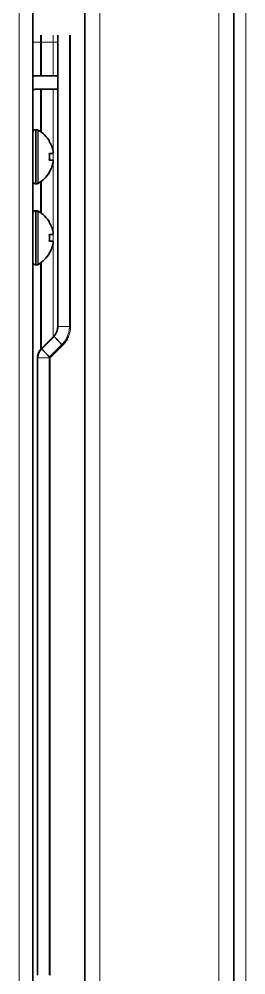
# Model space of a CAD drawing. Header units: inches. Extents: x -1096 to 3103, y -191 to 3207.
# Drawn here: x 93.8 to 127.3, y 1690 to 1831.5 of the extents above; entities that cross this region are included whole.
import ezdxf

# ---------------------------------------------------------------- set-up
doc = ezdxf.new("R2010")
doc.units = ezdxf.units.IN

msp = doc.modelspace()

# ---------------------------------------------------------------- linework, layer by layer
at = {"lineweight": 13}
for p, q in [((93.77, 1895.14), (93.77, 1674.39)), ((105.67, 1883.93), (105.67, 1829.14)), ((123.27, 1883.93), (123.27, 1829.13)), ((127.27, 1883.93), (127.27, 1829.13)), ((99.54, 1829.14), (99.54, 1786)), ((101.2, 1786), (101.2, 1829.14)), ((101.37, 1829.14), (101.37, 1786)), ((105.67, 1829.14), (105.67, 1122.55)), ((123.27, 1829.13), (123.27, 1133.34)), ((127.27, 1829.13), (127.27, 1135.19)), ((96.94, 1828.09), (95.77, 1828.09)), ((96.94, 1823.14), (96.94, 1828.09)), ((96.94, 1828.09), (97.08, 1828.09)), ((97.08, 1828.09), (97.08, 1823.14)), ((98.79, 1823.14), (98.79, 1828.09)), ((99.47, 1828.09), (98.79, 1828.09)), ((96.94, 1814.84), (96.94, 1821.14)), ((97.08, 1821.14), (97.08, 1814.74)), ((98.79, 1784.49), (98.79, 1821.14)), ((96.17, 1807.14), (96.17, 1815.14)), ((96.37, 1807.14), (96.37, 1815.14)), ((96.57, 1807.2), (96.57, 1815.09)), ((96.94, 1802.84), (96.94, 1807.44)), ((97.08, 1807.54), (97.08, 1802.74)), ((96.17, 1795.14), (96.17, 1803.14)), ((96.37, 1795.14), (96.37, 1803.14)), ((96.57, 1795.2), (96.57, 1803.09)), ((96.94, 1782.63), (96.94, 1795.44)), ((97.08, 1795.54), (97.08, 1782.78)), ((98.93, 1784.53), (97.1, 1782.7)), ((98.24, 1781.5), (100.07, 1783.33)), ((100.19, 1783.21), (98.38, 1781.39)), ((96.54, 1781.34), (96.47, 1781.34)), ((96.54, 1781.34), (96.54, 1690)), ((98.37, 1781.34), (98.2, 1781.34)), ((98.2, 1690), (98.2, 1781.34)), ((98.23, 1781.48), (98.24, 1781.5)), ((98.37, 1781.34), (98.37, 1690))]:
    msp.add_line(p, q, dxfattribs=at)
at = {"lineweight": 35}
for p, q in [((95.77, 1895.14), (95.77, 1829.14)), ((103.47, 1829.13), (103.47, 1883.94)), ((125.47, 1883.93), (125.47, 1829.13)), ((95.77, 1829.14), (95.77, 1674.39)), ((99.47, 1786), (99.47, 1829.14)), ((103.47, 1211.6), (103.47, 1829.13)), ((125.47, 1133.34), (125.47, 1829.13)), ((125.47, 1829.13), (125.47, 1134.14)), ((96.27, 1823.14), (99.47, 1823.14)), ((96.27, 1821.14), (99.47, 1821.14)), ((96.37, 1815.14), (96.17, 1815.14)), ((98.21, 1813.44), (98.25, 1813.44)), ((98.25, 1808.84), (98.21, 1808.84)), ((96.17, 1807.14), (96.37, 1807.14)), ((96.37, 1803.14), (96.17, 1803.14)), ((98.21, 1801.44), (98.25, 1801.44)), ((98.25, 1796.84), (98.21, 1796.84)), ((96.17, 1795.14), (96.37, 1795.14)), ((99.54, 1786), (99.47, 1786)), ((97.05, 1782.75), (98.88, 1784.58)), ((96.47, 1690), (96.47, 1781.34)), ((96.54, 1690), (96.47, 1690))]:
    msp.add_line(p, q, dxfattribs=at)
for centre, radius, start, end in [((96.27, 1819.64), 3.5, 90, 98.2139), ((96.27, 1819.64), 1.5, 90, 109.4723), ((96.17, 1814.74), 0.4, 90, 180), ((96.37, 1814.74), 0.4, 59.6988, 90), ((94.15, 1810.94), 4.8, 31.3727, 59.6988), ((94.15, 1811.34), 4.8, 300.3012, 328.6273), ((96.17, 1807.54), 0.4, 180, 270), ((96.37, 1807.54), 0.4, 270, 300.3012), ((96.17, 1802.74), 0.4, 90, 180), ((96.37, 1802.74), 0.4, 59.6988, 90), ((94.15, 1798.94), 4.8, 31.3727, 59.6988), ((94.15, 1799.34), 4.8, 300.3012, 328.6273), ((96.17, 1795.54), 0.4, 180, 270), ((96.37, 1795.54), 0.4, 270, 300.3012)]:
    msp.add_arc(centre, radius, start, end, dxfattribs=at)
at = {"lineweight": 13}
for points, degree in [([(96.94, 1828.09), (96.94, 1828.44), (96.94, 1828.79), (96.94, 1829.14)], 3), ([(97.08, 1829.14), (97.08, 1828.79), (97.08, 1828.44), (97.08, 1828.09)], 3), ([(98.79, 1828.09), (98.79, 1828.44), (98.79, 1828.79), (98.79, 1829.14)], 3), ([(98.79, 1828.09), (98.22, 1828.09), (97.65, 1828.09), (97.08, 1828.09)], 3), ([(101.2, 1786), (99.54, 1786)], 1), ([(98.2, 1781.34), (96.54, 1781.34)], 1)]:
    msp.add_open_spline(points, degree=degree, dxfattribs=at)
at = {"lineweight": 35}
for points, degree in [([(98.76, 1812.14), (98.75, 1812.19), (98.72, 1812.3), (98.67, 1812.46), (98.61, 1812.62), (98.55, 1812.78), (98.49, 1812.93), (98.41, 1813.09), (98.32, 1813.25), (98.25, 1813.38), (98.21, 1813.44)], 3), ([(98.21, 1810.64), (98.23, 1810.81), (98.26, 1811.14), (98.23, 1811.47), (98.21, 1811.64)], 3), ([(98.76, 1811.64), (98.77, 1811.67), (98.77, 1811.72), (98.78, 1811.79), (98.78, 1811.86), (98.78, 1811.93), (98.78, 1812), (98.77, 1812.07), (98.77, 1812.12), (98.76, 1812.14)], 3), ([(98.76, 1810.64), (98.75, 1810.64), (98.72, 1810.64), (98.67, 1810.64), (98.61, 1810.64), (98.55, 1810.64), (98.49, 1810.64), (98.41, 1810.64), (98.32, 1810.64), (98.25, 1810.64), (98.21, 1810.64)], 3), ([(98.76, 1810.14), (98.77, 1810.16), (98.77, 1810.21), (98.78, 1810.28), (98.78, 1810.35), (98.78, 1810.43), (98.78, 1810.5), (98.77, 1810.57), (98.77, 1810.62), (98.76, 1810.64)], 3), ([(98.76, 1800.14), (98.75, 1800.19), (98.72, 1800.3), (98.67, 1800.46), (98.61, 1800.62), (98.55, 1800.78), (98.49, 1800.93), (98.41, 1801.09), (98.32, 1801.25), (98.25, 1801.38), (98.21, 1801.44)], 3), ([(98.76, 1799.64), (98.77, 1799.67), (98.77, 1799.72), (98.78, 1799.79), (98.78, 1799.86), (98.78, 1799.93), (98.78, 1800), (98.77, 1800.07), (98.77, 1800.12), (98.76, 1800.14)], 3), ([(98.21, 1798.64), (98.23, 1798.81), (98.26, 1799.14), (98.23, 1799.47), (98.21, 1799.64)], 3), ([(98.76, 1798.64), (98.75, 1798.64), (98.72, 1798.64), (98.67, 1798.64), (98.61, 1798.64), (98.55, 1798.64), (98.49, 1798.64), (98.41, 1798.64), (98.32, 1798.64), (98.25, 1798.64), (98.21, 1798.64)], 3), ([(98.76, 1798.14), (98.77, 1798.16), (98.77, 1798.21), (98.78, 1798.28), (98.78, 1798.35), (98.78, 1798.43), (98.78, 1798.5), (98.77, 1798.57), (98.77, 1798.62), (98.76, 1798.64)], 3), ([(100.07, 1783.33), (98.93, 1784.53)], 1), ([(98.24, 1781.5), (97.1, 1782.7)], 1)]:
    msp.add_open_spline(points, degree=degree, dxfattribs=at)
for points, knots in [([(98.21, 1811.64), (98.34, 1811.64), (98.45, 1811.64), (98.58, 1811.64), (98.62, 1811.64), (98.7, 1811.64), (98.73, 1811.64), (98.76, 1811.64)], [0, 0, 0, 0, 0.5, 0.5, 0.75, 0.75, 1, 1, 1, 1]), ([(98.21, 1808.84), (98.34, 1809.04), (98.45, 1809.25), (98.58, 1809.58), (98.62, 1809.69), (98.7, 1809.91), (98.73, 1810.03), (98.76, 1810.14)], [0, 0, 0, 0, 0.5, 0.5, 0.75, 0.75, 1, 1, 1, 1]), ([(98.21, 1799.64), (98.34, 1799.64), (98.45, 1799.64), (98.58, 1799.64), (98.62, 1799.64), (98.7, 1799.64), (98.73, 1799.64), (98.76, 1799.64)], [0, 0, 0, 0, 0.5, 0.5, 0.75, 0.75, 1, 1, 1, 1]), ([(98.21, 1796.84), (98.34, 1797.04), (98.45, 1797.25), (98.58, 1797.58), (98.62, 1797.69), (98.7, 1797.91), (98.73, 1798.03), (98.76, 1798.14)], [0, 0, 0, 0, 0.5, 0.5, 0.75, 0.75, 1, 1, 1, 1]), ([(98.88, 1784.58), (98.93, 1784.63), (98.97, 1784.68), (99.03, 1784.75), (99.05, 1784.78), (99.09, 1784.83), (99.11, 1784.86), (99.17, 1784.94), (99.2, 1785), (99.26, 1785.11), (99.29, 1785.17), (99.33, 1785.26), (99.34, 1785.29), (99.36, 1785.35), (99.37, 1785.39), (99.4, 1785.48), (99.42, 1785.54), (99.44, 1785.67), (99.45, 1785.73), (99.46, 1785.83), (99.46, 1785.87), (99.47, 1785.93), (99.47, 1785.96), (99.47, 1786)], [0, 0, 0, 0, 0.125, 0.125, 0.1875, 0.1875, 0.25, 0.25, 0.375, 0.375, 0.5, 0.5, 0.5625, 0.5625, 0.625, 0.625, 0.75, 0.75, 0.875, 0.875, 0.9375, 0.9375, 1, 1, 1, 1]), ([(100.19, 1783.21), (100.17, 1783.23), (100.15, 1783.25), (100.11, 1783.29), (100.09, 1783.31), (100.07, 1783.33)], [0, 0, 0, 0, 0.5, 0.5, 1, 1, 1, 1]), ([(96.47, 1781.34), (96.47, 1781.41), (96.47, 1781.47), (96.48, 1781.6), (96.49, 1781.67), (96.51, 1781.76), (96.52, 1781.79), (96.54, 1781.86), (96.54, 1781.89), (96.56, 1781.95), (96.57, 1781.98), (96.59, 1782.04), (96.61, 1782.07), (96.63, 1782.13), (96.65, 1782.16), (96.67, 1782.22), (96.69, 1782.25), (96.71, 1782.3), (96.72, 1782.31), (96.74, 1782.34), (96.74, 1782.35), (96.76, 1782.37), (96.76, 1782.38), (96.77, 1782.4), (96.77, 1782.4), (96.78, 1782.41), (96.78, 1782.42), (96.79, 1782.42), (96.79, 1782.43), (96.8, 1782.44), (96.8, 1782.44), (96.82, 1782.48), (96.84, 1782.5), (96.88, 1782.56), (96.9, 1782.58), (96.94, 1782.63), (96.96, 1782.66), (97.01, 1782.71), (97.03, 1782.73), (97.05, 1782.75)], [0, 0, 0, 0, 0.125, 0.125, 0.25, 0.25, 0.3125, 0.3125, 0.375, 0.375, 0.4375, 0.4375, 0.5, 0.5, 0.5625, 0.5625, 0.625, 0.625, 0.65625, 0.65625, 0.6875, 0.6875, 0.703125, 0.703125, 0.71875, 0.71875, 0.726563, 0.726563, 0.734375, 0.734375, 0.75, 0.75, 0.8125, 0.8125, 0.875, 0.875, 0.9375, 0.9375, 1, 1, 1, 1]), ([(96.84, 1782.38), (96.84, 1782.37), (96.83, 1782.37), (96.83, 1782.36), (96.83, 1782.35), (96.82, 1782.34), (96.81, 1782.33), (96.79, 1782.3), (96.78, 1782.28), (96.76, 1782.24), (96.75, 1782.22), (96.73, 1782.18), (96.72, 1782.16), (96.69, 1782.09), (96.67, 1782.05), (96.65, 1782), (96.65, 1781.99), (96.64, 1781.97), (96.64, 1781.96), (96.63, 1781.92), (96.62, 1781.9), (96.6, 1781.84), (96.59, 1781.79), (96.57, 1781.7), (96.56, 1781.66), (96.55, 1781.57), (96.55, 1781.52), (96.54, 1781.43), (96.54, 1781.39), (96.54, 1781.34)], [0, 0, 0, 0, 0.015625, 0.015625, 0.03125, 0.03125, 0.0625, 0.0625, 0.125, 0.125, 0.1875, 0.1875, 0.25, 0.25, 0.375, 0.375, 0.40625, 0.40625, 0.4375, 0.4375, 0.5, 0.5, 0.625, 0.625, 0.75, 0.75, 0.875, 0.875, 1, 1, 1, 1]), ([(97.1, 1782.7), (97.05, 1782.65), (97.01, 1782.6), (96.94, 1782.52), (96.92, 1782.49), (96.89, 1782.45), (96.88, 1782.44), (96.86, 1782.41), (96.86, 1782.41), (96.85, 1782.4), (96.85, 1782.39), (96.85, 1782.39), (96.85, 1782.38), (96.84, 1782.38), (96.84, 1782.38), (96.84, 1782.38), (96.84, 1782.38), (96.84, 1782.38)], [0, 0, 0, 0, 0.5, 0.5, 0.75, 0.75, 0.875, 0.875, 0.9375, 0.9375, 0.96875, 0.96875, 0.984375, 0.984375, 0.992187, 0.992187, 1, 1, 1, 1]), ([(98.38, 1781.39), (98.37, 1781.4), (98.37, 1781.4), (98.35, 1781.41), (98.35, 1781.42), (98.33, 1781.43), (98.32, 1781.44), (98.29, 1781.46), (98.28, 1781.47), (98.26, 1781.49), (98.25, 1781.49), (98.24, 1781.5)], [0, 0, 0, 0, 0.125, 0.125, 0.25, 0.25, 0.5, 0.5, 0.75, 0.75, 1, 1, 1, 1])]:
    msp.add_open_spline(points, degree=3, knots=knots, dxfattribs=at)
at = {"lineweight": 13}
for points, knots in [([(99.54, 1786), (99.54, 1785.96), (99.54, 1785.93), (99.53, 1785.86), (99.53, 1785.83), (99.52, 1785.73), (99.51, 1785.66), (99.48, 1785.53), (99.47, 1785.46), (99.44, 1785.36), (99.43, 1785.33), (99.41, 1785.27), (99.39, 1785.24), (99.35, 1785.14), (99.33, 1785.08), (99.26, 1784.96), (99.23, 1784.9), (99.17, 1784.82), (99.15, 1784.79), (99.11, 1784.74), (99.09, 1784.71), (99.05, 1784.66), (99.02, 1784.63), (98.98, 1784.58), (98.95, 1784.56), (98.93, 1784.53)], [0, 0, 0, 0, 0.0625, 0.0625, 0.125, 0.125, 0.25, 0.25, 0.375, 0.375, 0.4375, 0.4375, 0.5, 0.5, 0.625, 0.625, 0.75, 0.75, 0.8125, 0.8125, 0.875, 0.875, 0.9375, 0.9375, 1, 1, 1, 1]), ([(100.07, 1783.33), (100.07, 1783.33), (100.08, 1783.33), (100.08, 1783.34), (100.08, 1783.34), (100.09, 1783.35), (100.11, 1783.37), (100.15, 1783.41), (100.18, 1783.44), (100.24, 1783.51), (100.28, 1783.56), (100.4, 1783.7), (100.48, 1783.8), (100.62, 1784), (100.68, 1784.11), (100.77, 1784.27), (100.8, 1784.32), (100.84, 1784.41), (100.85, 1784.44), (100.88, 1784.49), (100.89, 1784.52), (100.95, 1784.66), (100.99, 1784.78), (101.05, 1784.96), (101.07, 1785.02), (101.1, 1785.14), (101.11, 1785.2), (101.13, 1785.32), (101.14, 1785.38), (101.16, 1785.5), (101.17, 1785.56), (101.18, 1785.65), (101.18, 1785.69), (101.19, 1785.75), (101.19, 1785.81), (101.2, 1785.89), (101.2, 1785.94), (101.2, 1785.97), (101.2, 1785.98), (101.2, 1785.99), (101.2, 1785.99), (101.2, 1786)], [0, 0, 0, 0, 0.001953, 0.001953, 0.003906, 0.007813, 0.015625, 0.03125, 0.0625, 0.0625, 0.125, 0.125, 0.25, 0.25, 0.375, 0.375, 0.4375, 0.4375, 0.46875, 0.46875, 0.5, 0.5, 0.625, 0.625, 0.6875, 0.6875, 0.75, 0.75, 0.8125, 0.8125, 0.875, 0.875, 0.90625, 0.90625, 0.9375, 0.96875, 0.984375, 0.992187, 0.996094, 0.996094, 1, 1, 1, 1]), ([(101.37, 1786), (101.37, 1785.93), (101.37, 1785.87), (101.36, 1785.77), (101.36, 1785.74), (101.35, 1785.67), (101.35, 1785.64), (101.34, 1785.54), (101.33, 1785.48), (101.31, 1785.35), (101.3, 1785.28), (101.28, 1785.16), (101.26, 1785.1), (101.23, 1784.97), (101.21, 1784.91), (101.16, 1784.72), (101.11, 1784.6), (101.05, 1784.45), (101.04, 1784.42), (101.01, 1784.36), (101, 1784.33), (100.95, 1784.25), (100.92, 1784.19), (100.83, 1784.02), (100.76, 1783.91), (100.62, 1783.7), (100.54, 1783.59), (100.42, 1783.44), (100.37, 1783.39), (100.29, 1783.3), (100.24, 1783.25), (100.19, 1783.21)], [0, 0, 0, 0, 0.0625, 0.0625, 0.09375, 0.09375, 0.125, 0.125, 0.1875, 0.1875, 0.25, 0.25, 0.3125, 0.3125, 0.375, 0.375, 0.5, 0.5, 0.53125, 0.53125, 0.5625, 0.5625, 0.625, 0.625, 0.75, 0.75, 0.875, 0.875, 0.9375, 0.9375, 1, 1, 1, 1]), ([(101.2, 1786), (101.22, 1786), (101.25, 1786), (101.3, 1786), (101.34, 1786), (101.37, 1786)], [0, 0, 0, 0, 0.5, 0.5, 1, 1, 1, 1]), ([(98.93, 1784.53), (98.92, 1784.55), (98.9, 1784.56), (98.89, 1784.58), (98.88, 1784.58), (98.88, 1784.58)], [0, 0, 0, 0, 0.5, 0.5, 1, 1, 1, 1]), ([(97.1, 1782.7), (97.09, 1782.72), (97.07, 1782.73), (97.06, 1782.75), (97.05, 1782.75), (97.05, 1782.76)], [0, 0, 0, 0, 0.5, 0.5, 1, 1, 1, 1]), ([(98.2, 1781.34), (98.2, 1781.35), (98.2, 1781.36), (98.2, 1781.38), (98.2, 1781.38), (98.2, 1781.4), (98.2, 1781.4), (98.2, 1781.41), (98.2, 1781.41), (98.21, 1781.41), (98.21, 1781.42), (98.21, 1781.42), (98.21, 1781.43), (98.21, 1781.44), (98.21, 1781.44), (98.21, 1781.44)], [0, 0, 0, 0, 0.25, 0.25, 0.5, 0.5, 0.625, 0.625, 0.6875, 0.6875, 0.75, 0.75, 0.875, 0.875, 1, 1, 1, 1]), ([(98.21, 1781.44), (98.22, 1781.45), (98.22, 1781.45), (98.22, 1781.45), (98.22, 1781.45), (98.22, 1781.46), (98.22, 1781.46), (98.22, 1781.46), (98.22, 1781.46), (98.22, 1781.46), (98.23, 1781.47), (98.23, 1781.48)], [0, 0, 0, 0, 0.125, 0.125, 0.25, 0.5, 0.5, 0.625, 0.625, 0.75, 1, 1, 1, 1]), ([(98.38, 1781.39), (98.38, 1781.39), (98.37, 1781.39), (98.36, 1781.4), (98.36, 1781.4), (98.35, 1781.4), (98.34, 1781.4), (98.34, 1781.4), (98.33, 1781.41), (98.33, 1781.41), (98.32, 1781.41), (98.32, 1781.41), (98.31, 1781.41), (98.31, 1781.41), (98.3, 1781.42), (98.29, 1781.42), (98.28, 1781.42), (98.27, 1781.43), (98.27, 1781.43), (98.26, 1781.43), (98.25, 1781.43), (98.24, 1781.44), (98.23, 1781.44), (98.23, 1781.44), (98.22, 1781.44), (98.22, 1781.44), (98.21, 1781.44)], [0, 0, 0, 0, 0.041273, 0.08109, 0.119454, 0.156367, 0.191832, 0.225849, 0.258421, 0.28955, 0.319237, 0.347483, 0.374292, 0.399663, 0.449559, 0.499461, 0.549372, 0.599313, 0.649317, 0.699327, 0.749354, 0.799415, 0.84951, 0.899639, 0.949803, 1, 1, 1, 1]), ([(98.38, 1781.39), (98.35, 1781.41), (98.32, 1781.42), (98.27, 1781.45), (98.25, 1781.47), (98.23, 1781.48)], [0, 0, 0, 0, 0.5, 0.5, 1, 1, 1, 1]), ([(98.38, 1781.39), (98.38, 1781.39), (98.38, 1781.39), (98.38, 1781.38), (98.38, 1781.38), (98.37, 1781.38), (98.37, 1781.38), (98.37, 1781.38), (98.37, 1781.37), (98.37, 1781.37), (98.37, 1781.37), (98.37, 1781.36), (98.37, 1781.36), (98.37, 1781.36), (98.37, 1781.36), (98.37, 1781.36), (98.37, 1781.35), (98.37, 1781.35), (98.37, 1781.35), (98.37, 1781.34), (98.37, 1781.34), (98.37, 1781.34)], [0, 0, 0, 0, 0.098491, 0.098491, 0.227249, 0.227249, 0.291638, 0.291638, 0.356018, 0.356018, 0.484791, 0.484791, 0.613627, 0.613627, 0.678022, 0.678022, 0.742405, 0.742405, 0.871225, 0.871225, 1, 1, 1, 1]), ([(98.37, 1690), (98.34, 1690), (98.3, 1690), (98.25, 1690), (98.22, 1690), (98.2, 1690)], [0, 0, 0, 0, 0.5, 0.5, 1, 1, 1, 1]), ([(98.37, 1690), (98.37, 1689.99), (98.37, 1689.98), (98.37, 1689.96), (98.38, 1689.95), (98.38, 1689.95)], [0, 0, 0, 0, 0.5, 0.5, 1, 1, 1, 1])]:
    msp.add_open_spline(points, degree=3, knots=knots, dxfattribs=at)

doc.saveas('drawing.dxf')
